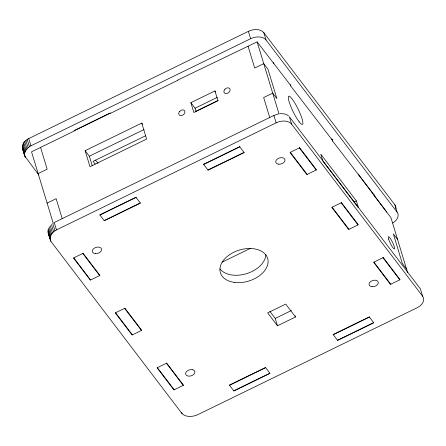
<?xml version="1.0" encoding="UTF-8"?>
<svg xmlns="http://www.w3.org/2000/svg" width="446" height="446" viewBox="0 0 446 446"><rect width="100%" height="100%" fill="white"/><g stroke="black" fill="none" stroke-linecap="round" stroke-linejoin="round"><path stroke-width="0.67" d="M38.841 175.005L24.831 156.2L22.59 148.819L22.3 146.433L23.75 142.687L27.195 139.342L248.361 31.348A11.919 7.822 -16.9 0 1 263.809 32.658L394.833 204.747L397.074 212.123A11.919 7.822 -16.9 0 1 392.775 222.983M24.831 156.2C23.476 151.746 27.295 147.749 30.93 145.803L250.602 38.724A11.919 7.822 -16.9 0 1 266.056 40.034L397.074 212.123M50.381 240.299C49.032 235.85 52.845 231.848 56.48 229.907L276.152 122.828A11.919 7.822 -16.9 0 1 291.606 124.139L422.624 296.228A11.919 7.822 -16.9 0 1 416.993 307.812L197.316 414.892C192.505 416.893 186.06 417.467 182.013 413.593L50.9 241.386L48.14 232.924M74.237 130.762L110.374 113.145M177.854 80.007L257.119 41.874L290.943 85.76L290.641 85.905L290.268 84.673M38.144 173.594L47.181 169.19L40.569 147.425M141.75 123.09L146.606 139.074L89.986 166.676L85.13 150.692L141.75 123.09L142.592 124.2M214.966 90.934L217.955 100.768L193.859 112.515L190.871 102.675L214.966 90.934L215.808 92.038M85.13 150.692L89.334 156.217L144.091 129.53M190.871 102.675L195.08 108.205L217.325 97.362M145.636 135.746L93.091 161.357L95.193 164.122M195.677 111.355L218.194 100.378M47.109 203.103L56.146 198.699L62.156 218.484M278.321 113.975L273.911 115.453L54.239 222.526L56.48 229.907M99.926 215.05L136.069 197.433M203.683 164.474L239.825 146.857M104.135 220.575L140.278 202.958M207.892 169.998L244.034 152.381M331.88 138.962L332.443 140.808L332.744 140.663L332.37 139.431M332.443 140.808L374.545 195.565L374.244 195.71L373.871 194.484M222.141 262.148L250.29 248.428M353.996 202.127L356.404 200.951L358.495 207.836L323.289 161.591M269.908 311.436L275.227 318.422L291.428 310.522M295.542 316.989L285.719 304.094L267.65 312.902L277.468 325.797L295.542 316.989L295.168 315.762M229.534 385.288L265.677 367.671M333.29 334.712L369.433 317.095M233.743 390.813L269.886 373.196M337.499 340.237L373.642 322.62M279.843 113.747C282.887 113.451 286.248 113.886 288.634 115.966M177.993 80.191L110.519 113.329L110.234 112.961L74.092 130.578L74.376 130.946L31.532 151.83L53.258 223.335M332.744 140.663L290.641 85.905M374.244 195.71L390.936 217.637L407.7 272.824M397.548 239.402L393.339 233.871L402.303 263.38L406.512 268.91M356.404 200.951L320.774 154.154L322.865 161.039M299.361 147.899L316.192 170.004M341.162 202.802L357.993 224.912M382.963 257.704L399.794 279.815M290.324 152.303L307.16 174.408M332.125 207.206L348.956 229.316M373.926 262.109L390.757 284.219M95.477 160.064L98.003 163.381M82.811 253.451L99.642 275.561M124.612 308.353L141.443 330.464M166.414 363.261L183.245 385.366M73.774 257.855L90.61 279.965M115.575 312.757L132.406 334.868M157.377 367.666L174.208 389.771M358.21 174.096L386.743 212.101M299.127 121.725L297.404 119.277A15.666 2.799 64 0 1 288.411 96.604A15.666 2.799 64 0 1 299.857 112.877A15.666 2.799 64 0 1 299.177 121.791M22.59 148.819L25.35 157.282M332.147 139.687L332.538 140.936M422.624 296.228L420.383 288.846L289.365 116.763L291.606 124.139M273.437 62.568L273.811 63.795M263.809 32.658L266.056 40.034M257.119 41.874L279.04 114.025M248.361 31.348L250.602 38.724M273.911 115.453L276.152 122.828M248.082 46.278L254.694 68.037L263.731 63.633L267.935 69.163L276.905 98.672L272.696 93.147L263.658 97.551L269.808 117.777M275.227 318.422L277.468 325.797M195.08 108.205L196.078 111.483M181.639 412.36L182.013 413.593M89.334 156.217L92.171 165.544M28.689 138.427L30.93 145.803M27.195 139.342L29.436 146.717M52.751 223.44L54.992 230.822M25.857 140.367L28.098 147.749M51.413 224.472L53.654 231.848M24.703 141.494L26.944 148.869M50.253 225.592L52.494 232.968M23.75 142.687L25.991 150.062M49.305 226.785L51.546 234.161M23.025 143.924L25.266 151.3M48.575 228.023L50.816 235.399M22.54 145.184L24.781 152.56M48.09 229.283L50.331 236.659M22.3 146.433L24.541 153.814M47.85 230.537L50.091 237.913M48.659 234.005L50.9 241.386M22.317 147.654L24.558 155.035M47.867 231.758L50.108 239.134M394.833 204.747A11.919 7.822 -16.9 0 1 395.875 208.661M265.849 254.276A24.692 16.195 -16.9 0 1 246.984 273.532A24.692 16.195 -16.9 0 1 219.995 268.927M179.521 111.517L179.063 112.23A3.406 2.498 -37.3 0 0 180.92 115.598A3.406 2.498 -37.3 0 0 184.906 112.241A3.406 2.498 -37.3 0 0 181.661 110.039L179.521 111.517M224.851 89.317L224.344 90.014A3.406 2.498 -37.3 0 0 225.403 93.487A3.406 2.498 -37.3 0 0 229.662 91.413A3.406 2.498 -37.3 0 0 228.603 87.934L227.861 87.851A3.406 2.498 -37.3 0 0 224.851 89.317M135.93 197.249L99.787 214.866L104.275 220.759L140.418 203.142L135.93 197.249M239.686 146.673L203.543 164.29L208.031 170.188L244.174 152.571L239.686 146.673M83.112 253.306L73.473 258.005L90.309 280.11L99.943 275.416L83.112 253.306M299.662 147.749L290.023 152.448L306.859 174.559L316.493 169.859L299.662 147.749M124.913 308.208L115.274 312.908L132.105 335.018L141.744 330.319L124.913 308.208M341.463 202.657L331.824 207.351L348.655 229.461L358.294 224.762L341.463 202.657M166.715 363.111L157.076 367.811L173.907 389.921L183.546 385.221L166.715 363.111M383.265 257.559L373.625 262.254L390.456 284.364L400.095 279.664L383.265 257.559M265.537 367.487L229.395 385.104L233.882 390.997L270.025 373.38L265.537 367.487M369.294 316.911L333.151 334.528L337.639 340.421L373.781 322.804L369.294 316.911M192.912 369.795L191.836 369.583A4.767 3.128 -16.9 0 0 185.608 373.91A4.767 3.128 -16.9 0 0 192.566 375.253A4.767 3.128 -16.9 0 0 192.912 369.795M278.789 164.217A4.767 3.128 -16.9 0 0 284.966 159.618A4.767 3.128 -16.9 0 0 277.395 158.977A4.767 3.128 -16.9 0 0 278.789 164.217M372.07 286.733A4.767 3.128 -16.9 0 0 378.241 282.14A4.767 3.128 -16.9 0 0 370.676 281.498A4.767 3.128 -16.9 0 0 372.07 286.733M95.372 253.623A4.767 3.128 -16.9 0 0 101.543 249.024A4.767 3.128 -16.9 0 0 93.972 248.383A4.767 3.128 -16.9 0 0 95.372 253.623M388.611 239.112A6.813 1.215 64 0 0 394.108 248.901A6.813 1.215 64 0 0 391.521 240.383A6.813 1.215 64 0 0 388.611 239.112M234.245 282.374A24.692 16.195 -16.9 0 0 267.957 259.817A24.692 16.195 -16.9 0 0 229.813 254.515A24.692 16.195 -16.9 0 0 234.245 282.374"/></g></svg>
